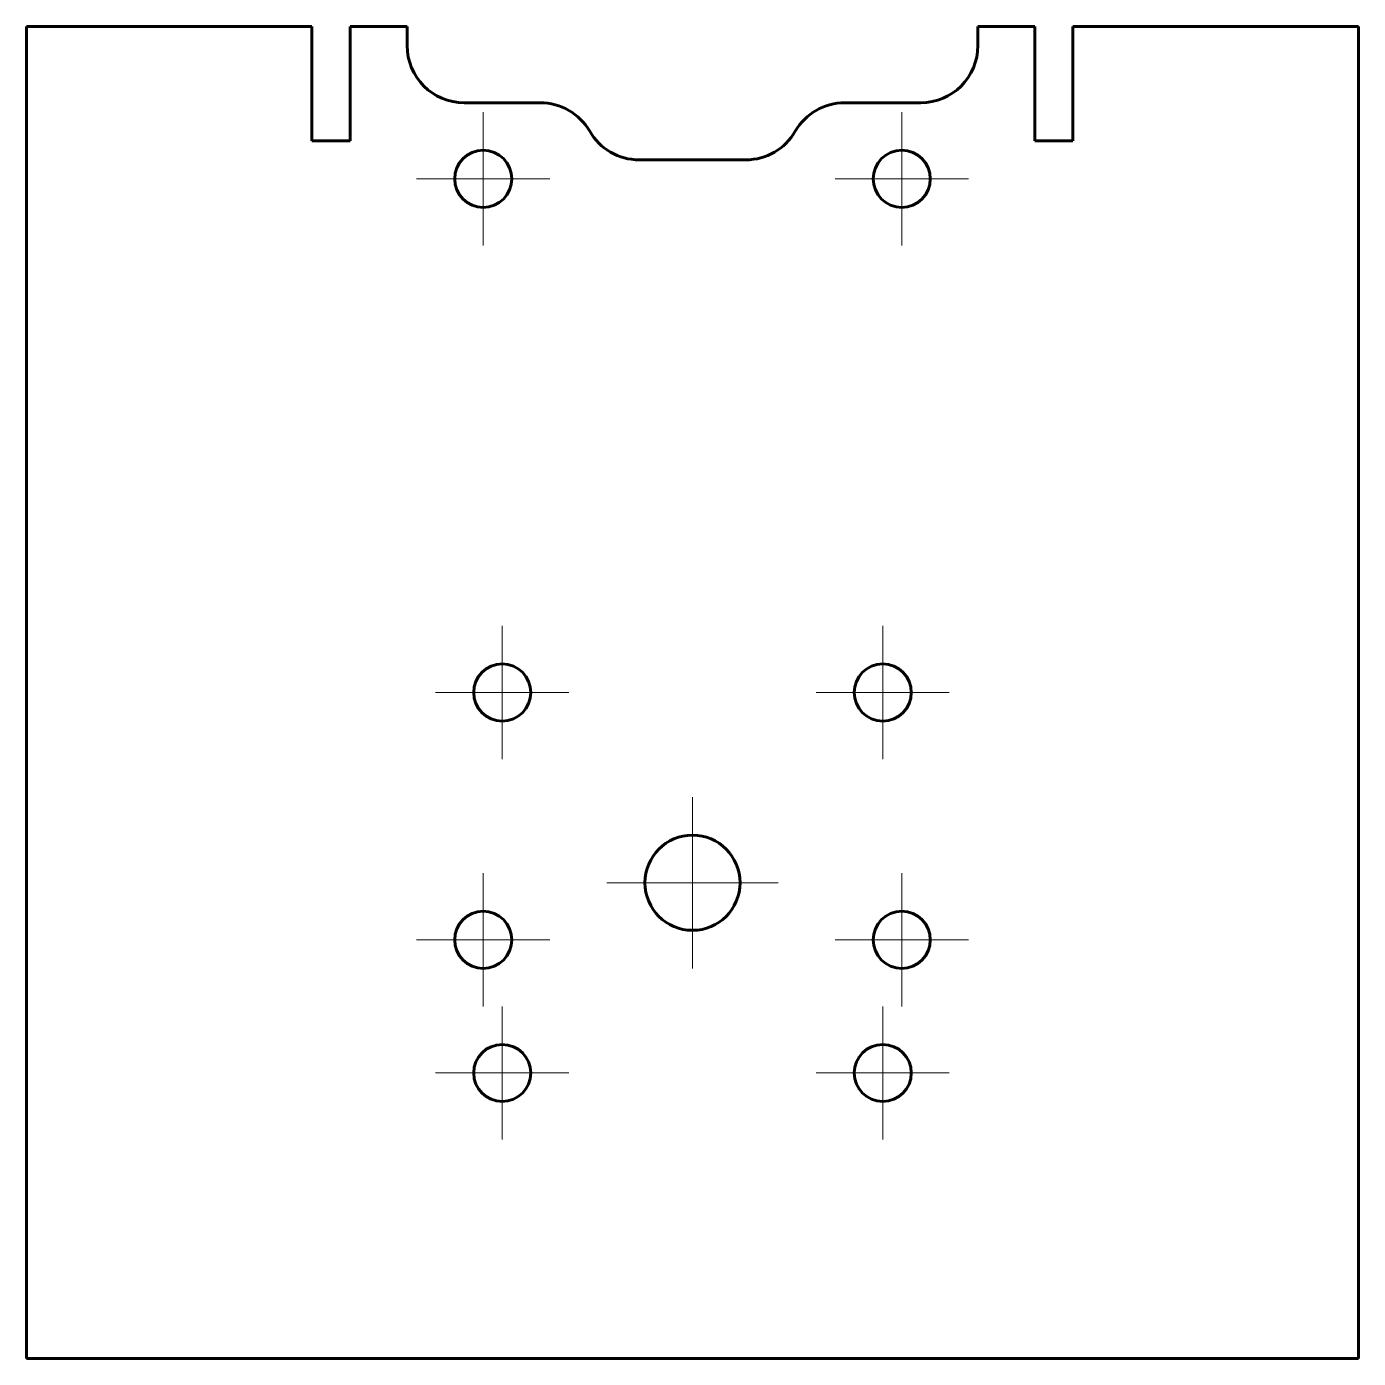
# Model space of a CAD drawing. Header units: millimetres. Extents: x 33.4 to 103.4, y 143.3 to 213.3.
import ezdxf

# ---------------------------------------------------------------- set-up
doc = ezdxf.new("R2010")
doc.units = ezdxf.units.MM
doc.linetypes.add('K5LT_AXLED', pattern=[12, 7.5, -1.5, 1.5, -1.5])
doc.linetypes.add('K5LT_BASIC', pattern=[0])
doc.layers.add('Системный слой', color=7, linetype='Continuous')

# ---------------------------------------------------------------- blocks, each defined once
blk = doc.blocks.new('U0')
at = {"layer": 'Системный слой', "color": 30, "linetype": 'K5LT_AXLED', "lineweight": 18, "true_color": 0xff8000}
for q in [(57.417, 168.751), (53.917, 165.251), (60.917, 165.251), (57.417, 161.751)]:
    blk.add_line((57.417, 165.251), q, dxfattribs=at)
blk = doc.blocks.new('U1')
at = {"layer": 'Системный слой', "color": 30, "linetype": 'K5LT_AXLED', "lineweight": 18, "true_color": 0xff8000}
for q in [(57.417, 208.751), (53.917, 205.251), (60.917, 205.251), (57.417, 201.751)]:
    blk.add_line((57.417, 205.251), q, dxfattribs=at)
blk = doc.blocks.new('U2')
at = {"layer": 'Системный слой', "color": 30, "linetype": 'K5LT_AXLED', "lineweight": 18, "true_color": 0xff8000}
for q in [(58.417, 161.751), (54.917, 158.251), (61.917, 158.251), (58.417, 154.751)]:
    blk.add_line((58.417, 158.251), q, dxfattribs=at)
blk = doc.blocks.new('U3')
at = {"layer": 'Системный слой', "color": 30, "linetype": 'K5LT_AXLED', "lineweight": 18, "true_color": 0xff8000}
for q in [(58.417, 181.751), (54.917, 178.251), (61.917, 178.251), (58.417, 174.751)]:
    blk.add_line((58.417, 178.251), q, dxfattribs=at)
blk = doc.blocks.new('U4')
at = {"layer": 'Системный слой', "color": 30, "linetype": 'K5LT_AXLED', "lineweight": 18, "true_color": 0xff8000}
for q in [(68.417, 172.751), (63.917, 168.251), (72.917, 168.251), (68.417, 163.751)]:
    blk.add_line((68.417, 168.251), q, dxfattribs=at)
blk = doc.blocks.new('U5')
at = {"layer": 'Системный слой', "color": 30, "linetype": 'K5LT_AXLED', "lineweight": 18, "true_color": 0xff8000}
for q in [(78.417, 161.751), (74.917, 158.251), (81.917, 158.251), (78.417, 154.751)]:
    blk.add_line((78.417, 158.251), q, dxfattribs=at)
blk = doc.blocks.new('U6')
at = {"layer": 'Системный слой', "color": 30, "linetype": 'K5LT_AXLED', "lineweight": 18, "true_color": 0xff8000}
for q in [(78.417, 181.751), (74.917, 178.251), (81.917, 178.251), (78.417, 174.751)]:
    blk.add_line((78.417, 178.251), q, dxfattribs=at)
blk = doc.blocks.new('U7')
at = {"layer": 'Системный слой', "color": 30, "linetype": 'K5LT_AXLED', "lineweight": 18, "true_color": 0xff8000}
for q in [(79.417, 168.751), (75.917, 165.251), (82.917, 165.251), (79.417, 161.751)]:
    blk.add_line((79.417, 165.251), q, dxfattribs=at)
blk = doc.blocks.new('U8')
at = {"layer": 'Системный слой', "color": 30, "linetype": 'K5LT_AXLED', "lineweight": 18, "true_color": 0xff8000}
for q in [(79.417, 208.751), (75.917, 205.251), (82.917, 205.251), (79.417, 201.751)]:
    blk.add_line((79.417, 205.251), q, dxfattribs=at)

msp = doc.modelspace()

# ---------------------------------------------------------------- linework, layer by layer
at = {"layer": 'Системный слой', "color": 143, "linetype": 'K5LT_BASIC', "lineweight": 60, "true_color": 0x33acca}
for p, q in [((33.417, 213.251), (33.417, 143.251)), ((48.417, 213.251), (33.417, 213.251)), ((48.417, 213.251), (48.417, 207.251)), ((53.417, 213.251), (50.417, 213.251)), ((50.417, 207.251), (50.417, 213.251)), ((53.417, 213.251), (53.417, 212.251)), ((86.417, 213.251), (83.417, 213.251)), ((83.417, 212.251), (83.417, 213.251)), ((86.417, 213.251), (86.417, 207.251)), ((103.417, 213.251), (88.417, 213.251)), ((88.417, 207.251), (88.417, 213.251)), ((103.417, 143.251), (103.417, 213.251)), ((56.417, 209.251), (60.417, 209.251)), ((76.417, 209.251), (80.417, 209.251)), ((48.417, 207.251), (50.417, 207.251)), ((86.417, 207.251), (88.417, 207.251)), ((65.614, 206.251), (71.221, 206.251)), ((33.417, 143.251), (103.417, 143.251))]:
    msp.add_line(p, q, dxfattribs=at)
for centre, radius in [((57.417, 205.251), 1.5), ((79.417, 205.251), 1.5), ((58.417, 178.251), 1.5), ((78.417, 178.251), 1.5), ((68.417, 168.251), 2.5), ((57.417, 165.251), 1.5), ((79.417, 165.251), 1.5), ((58.417, 158.251), 1.5), ((78.417, 158.251), 1.5)]:
    msp.add_circle(centre, radius, dxfattribs=at)
for centre, start, end in [((56.417, 212.251), 180, 270), ((80.417, 212.251), 270, 0), ((60.417, 206.251), 30, 90), ((76.417, 206.251), 90, 150), ((65.614, 209.251), 210, 270), ((71.221, 209.251), 270, 330)]:
    msp.add_arc(centre, 3, start, end, dxfattribs=at)

# ---------------------------------------------------------------- block references
at = {"layer": 'Системный слой'}
for name in ['U1', 'U8', 'U3', 'U6', 'U4', 'U0', 'U7', 'U2', 'U5']:
    msp.add_blockref(name, (0, 0), dxfattribs=at)

doc.saveas('drawing.dxf')
